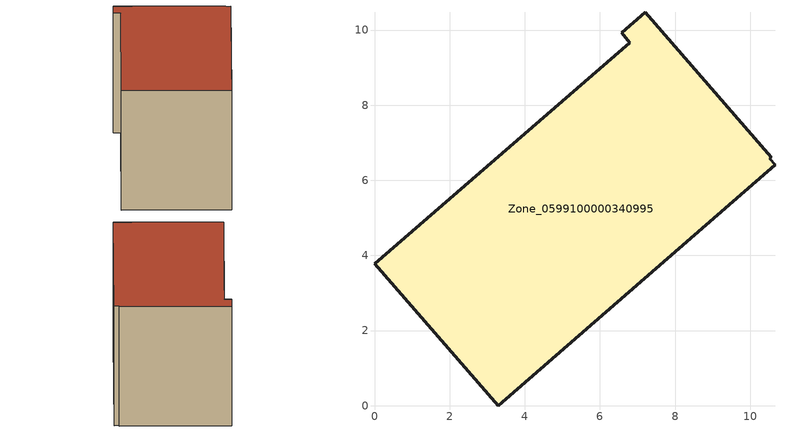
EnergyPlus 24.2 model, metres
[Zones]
Zone_0599100000340995
 floor ground (C_G): 10.52,6.58 10.66,6.42 3.29,0 0,3.78 6.8,9.66 6.58,9.92 7.21,10.47 10.56,6.62 z0
 wall outside (C_F): 10.56,6.62 7.21,10.47 6.58,9.92 6.8,9.66 0,3.78 3.29,0 10.66,6.42 10.52,6.58 10.56,6.62 z0:5.88
 roof outside (C_R): 10.52,6.58 10.56,6.62 7.21,10.47 6.58,9.92 6.8,9.66 0,3.78 3.29,0 10.66,6.42 z5.88
[BUILDING]
Pand.0599100000340995: North Axis=0; Terrain=City; Loads Convergence Tolerance Value=0.04; Temperature Convergence Tolerance Value=0.4; Solar Distribution=FullExterior; Maximum Number of Warmup Days=25; Minimum Number of Warmup Days=1
[Site:Location]
Rotterdam.The.Hague.AP_ZH_NLD Design_Conditions: Latitude=51.96; Longitude=4.45; Time Zone=1; Elevation=-4.5
[SITE:GROUNDTEMPERATURE:BUILDINGSURFACE]
18, 18, 18, 18, 18, 18, 18, 18, 18, 18, 18, 18
[MATERIAL] Thermal Absorptance=0.9; Solar Absorptance=0.7; Visible Absorptance=0.7
Name | Roughness | Thickness | Conductivity | Density | Specific Heat
G.TI.1992-2005 | MediumSmooth | 0.15 | 0.06 | 540 | 1210
F.TI.1992-2005 | Rough | 0.3 | 0.12 | 1920 | 840
R.TI.1992-2005 | MediumRough | 0.2 | 0.08 | 1500 | 1000
[CONSTRUCTION]
C_G: G.TI.1992-2005
C_F: F.TI.1992-2005
C_R: R.TI.1992-2005
[ZONE]
Zone_0599100000340995: Type=1; Multiplier=1; Ceiling Height=Autocalculate; Volume=Autocalculate; Floor Area=autocalculate; Part of Total Floor Area=Yes
[ZONEINFILTRATION:DESIGNFLOWRATE]
Infil_Zone_0599100000340995: Zone or ZoneList or Space or SpaceList=Zone_0599100000340995; Schedule=AlwaysOn; Design Flow Rate Calculation Method=Flow/Area; Flow Rate per Floor Area=0.0015; Constant Term Coefficient=1; Temperature Term Coefficient=0; Velocity Term Coefficient=0; Velocity Squared Term Coefficient=0
[HVACTEMPLATE:ZONE:IDEALLOADSAIRSYSTEM]
Zone_0599100000340995: Maximum Heating Supply Air Temperature=50; Minimum Cooling Supply Air Temperature=13; Maximum Heating Supply Air Humidity Ratio=0.0156; Minimum Cooling Supply Air Humidity Ratio=0.0077; Heating Limit=NoLimit; Cooling Limit=NoLimit; Dehumidification Control Type=ConstantSensibleHeatRatio; Cooling Sensible Heat Ratio=0.7; Dehumidification Setpoint=60; Humidification Control Type=None; Humidification Setpoint=30; Outdoor Air Method=None; Outdoor Air Flow Rate per Person=0.00944; Outdoor Air Flow Rate per Zone Floor Area=0; Outdoor Air Flow Rate per Zone=0; Demand Controlled Ventilation Type=None; Outdoor Air Economizer Type=NoEconomizer; Heat Recovery Type=None; Sensible Heat Recovery Effectiveness=0.7; Latent Heat Recovery Effectiveness=0.65
[ZONECONTROL:THERMOSTAT]
ThermostatControl_Zone_0599100000340995: Zone or ZoneList=Zone_0599100000340995; Control Type Schedule=DualSetpointControlType; Control 1=Thermostat_Zone_0599100000340995; Temperature Difference Between Cutout And Setpoint=0
[THERMOSTATSETPOINT:DUALSETPOINT]
Thermostat_Zone_0599100000340995: Heating Setpoint Temperature Schedule=HeatingSetpoint_Zone_0599100000340995; Cooling Setpoint Temperature Schedule=CoolingSetpoint_Zone_0599100000340995
[SCHEDULE:COMPACT]
HeatingSetpoint_Zone_0599100000340995: Through: 12/31, For: AllDays, Until: 24:00, 21
CoolingSetpoint_Zone_0599100000340995: Through: 12/31, For: AllDays, Until: 24:00, 24
DualSetpointControlType: Through: 12/31, For: AllDays, Until: 24:00, 4
AlwaysOn: Through: 12/31, For: AllDays, Until: 24:00, 1
